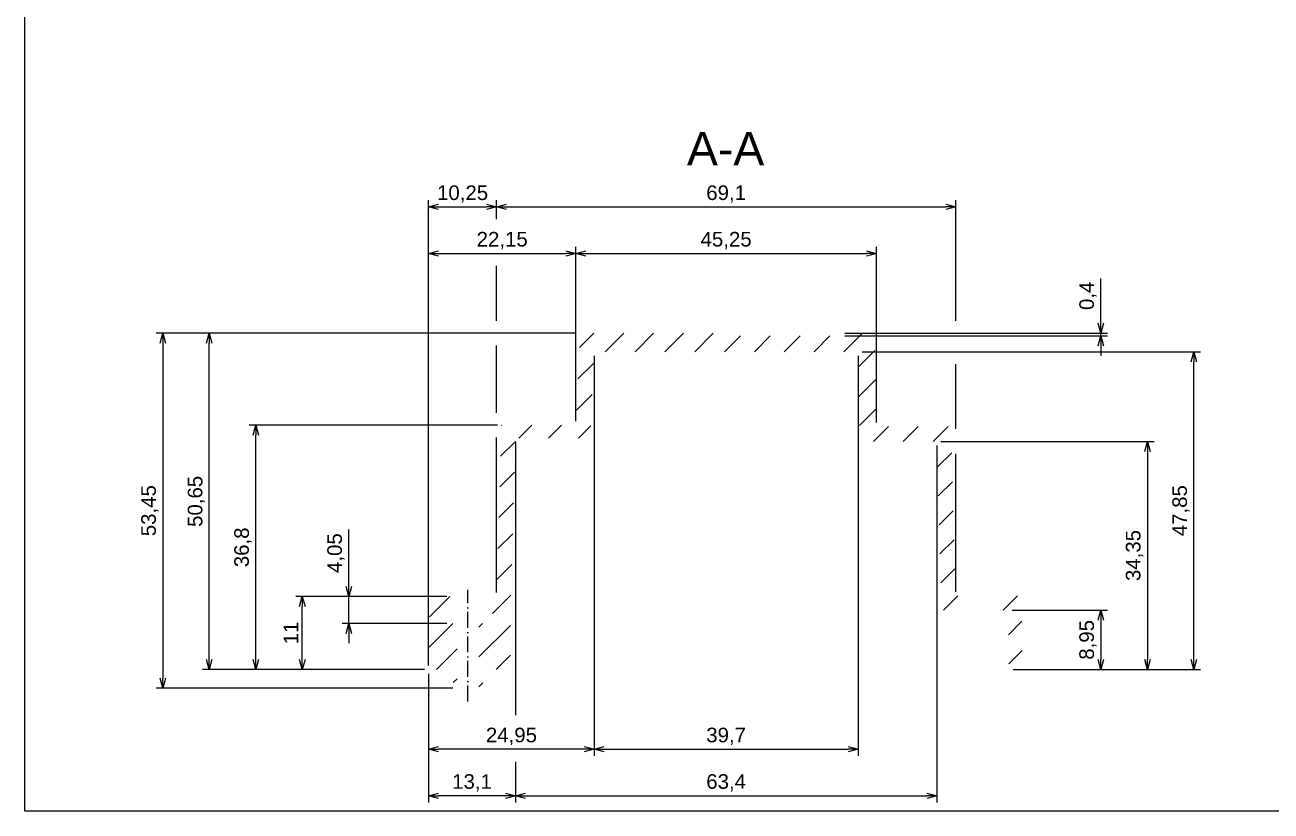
# Paper-space layout 'Cover' of a CAD drawing. Header units: millimetres. Extents: x 0 to 414, y 0 to 290.
# Drawn here: x 0.3 to 187.8, y 0.5 to 118.9 of the extents above; entities that cross this region are included whole.
import ezdxf

# ---------------------------------------------------------------- set-up
doc = ezdxf.new("R2010")
doc.units = ezdxf.units.MM
doc.linetypes.add('ACAD_ISO10W100', pattern=[18, 12, -3, 0, -3])
for name, color, linetype, lineweight in [('MD_Annotation', 7, 'Continuous', 25), ('MD_Axes', 7, 'ACAD_ISO10W100', 25), ('MD_Hatching', 7, 'Continuous', 25)]:
    doc.layers.add(name, color=color, linetype=linetype, lineweight=lineweight)
doc.layers.add('Tabelka', color=7, linetype='Continuous')
doc.styles.get("Standard").update_dxf_attribs({"font": 'arial.ttf'})
doc.dimstyles.new('ISO-25', dxfattribs={"dimtxt": 2.2, "dimasz": 1.5, "dimexe": 1, "dimexo": 0.625, "dimtad": 1, "dimrnd": 0.05, "dimtxsty": 'Standard', "dimblk": 'OPEN30', "dimcen": 2.5, "dimadec": 0, "dimazin": 0, "dimtfac": 1, "dimtmove": 0, "dimatfit": 3, "dimfxl": 1, "dimlwe": 18, "dimarcsym": 0})

# ---------------------------------------------------------------- blocks, each defined once
blk = doc.blocks.new('_Open30')
at = {"color": 0, "linetype": 'ByBlock', "lineweight": -2}
for p, q in [((-1, 0.27), (0, 0)), ((0, 0), (-1, -0.27)), ((0, 0), (-1, 0))]:
    blk.add_line(p, q, dxfattribs=at)
blk = doc.blocks.new('*D166')
at = {"layer": 'Defpoints', "color": 0, "transparency": 16777216}
for p in [(49.02, 32.79), (64.39, 32.79), (64.39, 28.74)]:
    blk.add_point(p, dxfattribs=at)
at = {"layer": 'MD_Annotation', "color": 0, "lineweight": -2, "transparency": 16777216}
for p, q in [((49.02, 34.29), (49.02, 42.86)), ((49.02, 28.74), (49.02, 32.79)), ((49.02, 27.24), (49.02, 25.74))]:
    blk.add_line(p, q, dxfattribs=at)
at = {"layer": 'MD_Annotation', "color": 0, "lineweight": 18, "transparency": 16777216}
for p, q in [((63.77, 32.79), (48.02, 32.79)), ((63.77, 28.74), (48.02, 28.74))]:
    blk.add_line(p, q, dxfattribs=at)
at = {"layer": 'MD_Annotation', "color": 0, "lineweight": -2, "transparency": 16777216, "xscale": 1.5, "yscale": 1.5, "zscale": 1.5}
for p, rotation in [((49.02, 32.79), 270), ((49.02, 28.74), 90)]:
    blk.add_blockref('_Open30', p, dxfattribs=dict(at, rotation=rotation))
at = {"layer": 'MD_Annotation', "color": 0, "transparency": 16777216, "insert": (47.08, 39.32), "char_height": 2.2, "attachment_point": 5, "rotation": 90}
blk.add_mtext('4,05', dxfattribs=at)
blk = doc.blocks.new('*D167')
at = {"layer": 'Defpoints', "color": 0, "transparency": 16777216}
for p in [(42.02, 32.79), (61.24, 32.79), (61.02, 21.79)]:
    blk.add_point(p, dxfattribs=at)
at = {"layer": 'MD_Annotation', "color": 0, "lineweight": 18, "transparency": 16777216}
for p, q in [((60.61, 32.79), (41.02, 32.79)), ((60.4, 21.79), (41.02, 21.79))]:
    blk.add_line(p, q, dxfattribs=at)
at = {"layer": 'MD_Annotation', "color": 0, "lineweight": -2, "transparency": 16777216}
blk.add_line((42.02, 23.29), (42.02, 31.29), dxfattribs=at)
at = {"layer": 'MD_Annotation', "color": 0, "lineweight": -2, "transparency": 16777216, "xscale": 1.5, "yscale": 1.5, "zscale": 1.5}
for p, rotation in [((42.02, 32.79), 90), ((42.02, 21.79), 270)]:
    blk.add_blockref('_Open30', p, dxfattribs=dict(at, rotation=rotation))
at = {"layer": 'MD_Annotation', "color": 0, "transparency": 16777216, "insert": (40.3, 27.29), "char_height": 2.2, "attachment_point": 5, "rotation": 90}
blk.add_mtext('11', dxfattribs=at)
blk = doc.blocks.new('*D168')
at = {"layer": 'Defpoints', "color": 0, "transparency": 16777216}
for p in [(35.02, 58.59), (72.01, 58.59), (61.02, 21.79)]:
    blk.add_point(p, dxfattribs=at)
at = {"layer": 'MD_Annotation', "color": 0, "lineweight": 18, "transparency": 16777216}
for p, q in [((71.38, 58.59), (34.02, 58.59)), ((60.4, 21.79), (34.02, 21.79))]:
    blk.add_line(p, q, dxfattribs=at)
at = {"layer": 'MD_Annotation', "color": 0, "lineweight": -2, "transparency": 16777216}
blk.add_line((35.02, 23.29), (35.02, 57.09), dxfattribs=at)
at = {"layer": 'MD_Annotation', "color": 0, "lineweight": -2, "transparency": 16777216, "xscale": 1.5, "yscale": 1.5, "zscale": 1.5}
for p, rotation in [((35.02, 58.59), 90), ((35.02, 21.79), 270)]:
    blk.add_blockref('_Open30', p, dxfattribs=dict(at, rotation=rotation))
at = {"layer": 'MD_Annotation', "color": 0, "transparency": 16777216, "insert": (33.08, 40.19), "char_height": 2.2, "attachment_point": 5, "rotation": 90}
blk.add_mtext('36,8', dxfattribs=at)
blk = doc.blocks.new('*D169')
at = {"layer": 'Defpoints', "color": 0, "transparency": 16777216}
for p in [(28.02, 72.44), (83.83, 72.44), (61.02, 21.79)]:
    blk.add_point(p, dxfattribs=at)
at = {"layer": 'MD_Annotation', "color": 0, "lineweight": 18, "transparency": 16777216}
for p, q in [((83.2, 72.44), (27.02, 72.44)), ((60.4, 21.79), (27.02, 21.79))]:
    blk.add_line(p, q, dxfattribs=at)
at = {"layer": 'MD_Annotation', "color": 0, "lineweight": -2, "transparency": 16777216}
blk.add_line((28.02, 23.29), (28.02, 70.94), dxfattribs=at)
at = {"layer": 'MD_Annotation', "color": 0, "lineweight": -2, "transparency": 16777216, "xscale": 1.5, "yscale": 1.5, "zscale": 1.5}
for p, rotation in [((28.02, 72.44), 90), ((28.02, 21.79), 270)]:
    blk.add_blockref('_Open30', p, dxfattribs=dict(at, rotation=rotation))
at = {"layer": 'MD_Annotation', "color": 0, "transparency": 16777216, "insert": (26.08, 47.11), "char_height": 2.2, "attachment_point": 5, "rotation": 90}
blk.add_mtext('50,65', dxfattribs=at)
blk = doc.blocks.new('*D170')
at = {"layer": 'Defpoints', "color": 0, "transparency": 16777216}
for p in [(83.83, 72.44), (21.02, 18.99), (65.3, 18.99)]:
    blk.add_point(p, dxfattribs=at)
at = {"layer": 'MD_Annotation', "color": 0, "lineweight": 18, "transparency": 16777216}
for p, q in [((83.2, 72.44), (20.02, 72.44)), ((64.68, 18.99), (20.02, 18.99))]:
    blk.add_line(p, q, dxfattribs=at)
at = {"layer": 'MD_Annotation', "color": 0, "lineweight": -2, "transparency": 16777216}
blk.add_line((21.02, 70.94), (21.02, 20.49), dxfattribs=at)
at = {"layer": 'MD_Annotation', "color": 0, "lineweight": -2, "transparency": 16777216, "xscale": 1.5, "yscale": 1.5, "zscale": 1.5}
for p, rotation in [((21.02, 72.44), 90), ((21.02, 18.99), 270)]:
    blk.add_blockref('_Open30', p, dxfattribs=dict(at, rotation=rotation))
at = {"layer": 'MD_Annotation', "color": 0, "transparency": 16777216, "insert": (19.08, 45.71), "char_height": 2.2, "attachment_point": 5, "rotation": 90}
blk.add_mtext('53,45', dxfattribs=at)
blk = doc.blocks.new('*D171')
at = {"layer": 'Defpoints', "color": 0, "transparency": 16777216}
for p in [(128.43, 84.44), (83.18, 58.59), (128.43, 58.39)]:
    blk.add_point(p, dxfattribs=at)
at = {"layer": 'MD_Annotation', "color": 0, "lineweight": 18, "transparency": 16777216}
for p, q in [((83.18, 59.21), (83.18, 85.44)), ((128.43, 59.01), (128.43, 85.44))]:
    blk.add_line(p, q, dxfattribs=at)
at = {"layer": 'MD_Annotation', "color": 0, "lineweight": -2, "transparency": 16777216}
blk.add_line((84.68, 84.44), (126.93, 84.44), dxfattribs=at)
at = {"layer": 'MD_Annotation', "color": 0, "lineweight": -2, "transparency": 16777216, "xscale": 1.5, "yscale": 1.5, "zscale": 1.5, "rotation": 180}
blk.add_blockref('_Open30', (83.18, 84.44), dxfattribs=at)
at = {"layer": 'MD_Annotation', "color": 0, "lineweight": -2, "transparency": 16777216, "xscale": 1.5, "yscale": 1.5, "zscale": 1.5}
blk.add_blockref('_Open30', (128.43, 84.44), dxfattribs=at)
at = {"layer": 'MD_Annotation', "color": 0, "transparency": 16777216, "insert": (105.8, 86.38), "char_height": 2.2, "attachment_point": 5}
blk.add_mtext('45,25', dxfattribs=at)
blk = doc.blocks.new('*D172')
at = {"layer": 'Defpoints', "color": 0, "transparency": 16777216}
for p in [(140.35, 91.44), (71.25, 32.79), (140.35, 32.89)]:
    blk.add_point(p, dxfattribs=at)
at = {"layer": 'MD_Annotation', "color": 0, "lineweight": 18, "transparency": 16777216}
for p, q in [((71.25, 89.58), (71.25, 92.44)), ((140.35, 74.31), (140.35, 92.44)), ((71.25, 74.31), (71.25, 82.56)), ((71.25, 60.46), (71.25, 70.56)), ((140.35, 58.01), (140.35, 67.76)), ((71.25, 33.41), (71.25, 56.71)), ((140.35, 33.51), (140.35, 54.26))]:
    blk.add_line(p, q, dxfattribs=at)
at = {"layer": 'MD_Annotation', "color": 0, "lineweight": -2, "transparency": 16777216}
blk.add_line((72.75, 91.44), (138.85, 91.44), dxfattribs=at)
at = {"layer": 'MD_Annotation', "color": 0, "lineweight": -2, "transparency": 16777216, "xscale": 1.5, "yscale": 1.5, "zscale": 1.5, "rotation": 180}
blk.add_blockref('_Open30', (71.25, 91.44), dxfattribs=at)
at = {"layer": 'MD_Annotation', "color": 0, "lineweight": -2, "transparency": 16777216, "xscale": 1.5, "yscale": 1.5, "zscale": 1.5}
blk.add_blockref('_Open30', (140.35, 91.44), dxfattribs=at)
at = {"layer": 'MD_Annotation', "color": 0, "transparency": 16777216, "insert": (105.8, 93.38), "char_height": 2.2, "attachment_point": 5}
blk.add_mtext('69,1', dxfattribs=at)
blk = doc.blocks.new('*D173')
at = {"layer": 'Defpoints', "color": 0, "transparency": 16777216}
for p in [(85.95, 69.64), (125.65, 69.64), (125.65, 9.79)]:
    blk.add_point(p, dxfattribs=at)
at = {"layer": 'MD_Annotation', "color": 0, "lineweight": 18, "transparency": 16777216}
for p, q in [((85.95, 69.01), (85.95, 8.79)), ((125.65, 69.01), (125.65, 8.79))]:
    blk.add_line(p, q, dxfattribs=at)
at = {"layer": 'MD_Annotation', "color": 0, "lineweight": -2, "transparency": 16777216}
blk.add_line((87.45, 9.79), (124.15, 9.79), dxfattribs=at)
at = {"layer": 'MD_Annotation', "color": 0, "lineweight": -2, "transparency": 16777216, "xscale": 1.5, "yscale": 1.5, "zscale": 1.5, "rotation": 180}
blk.add_blockref('_Open30', (85.95, 9.79), dxfattribs=at)
at = {"layer": 'MD_Annotation', "color": 0, "lineweight": -2, "transparency": 16777216, "xscale": 1.5, "yscale": 1.5, "zscale": 1.5}
blk.add_blockref('_Open30', (125.65, 9.79), dxfattribs=at)
at = {"layer": 'MD_Annotation', "color": 0, "transparency": 16777216, "insert": (105.8, 11.73), "char_height": 2.2, "attachment_point": 5}
blk.add_mtext('39,7', dxfattribs=at)
blk = doc.blocks.new('*D174')
at = {"layer": 'Defpoints', "color": 0, "transparency": 16777216}
for p in [(74.1, 56.64), (137.5, 56.14), (137.5, 2.79)]:
    blk.add_point(p, dxfattribs=at)
at = {"layer": 'MD_Annotation', "color": 0, "lineweight": 18, "transparency": 16777216}
for p, q in [((74.1, 56.01), (74.1, 14.93)), ((137.5, 55.51), (137.5, 1.79)), ((74.1, 7.91), (74.1, 1.79))]:
    blk.add_line(p, q, dxfattribs=at)
at = {"layer": 'MD_Annotation', "color": 0, "lineweight": -2, "transparency": 16777216}
blk.add_line((75.6, 2.79), (136, 2.79), dxfattribs=at)
at = {"layer": 'MD_Annotation', "color": 0, "lineweight": -2, "transparency": 16777216, "xscale": 1.5, "yscale": 1.5, "zscale": 1.5, "rotation": 180}
blk.add_blockref('_Open30', (74.1, 2.79), dxfattribs=at)
at = {"layer": 'MD_Annotation', "color": 0, "lineweight": -2, "transparency": 16777216, "xscale": 1.5, "yscale": 1.5, "zscale": 1.5}
blk.add_blockref('_Open30', (137.5, 2.79), dxfattribs=at)
at = {"layer": 'MD_Annotation', "color": 0, "transparency": 16777216, "insert": (105.8, 4.73), "char_height": 2.2, "attachment_point": 5}
blk.add_mtext('63,4', dxfattribs=at)
blk = doc.blocks.new('*D175')
at = {"layer": 'Defpoints', "color": 0, "transparency": 16777216}
for p in [(148.2, 30.74), (148.37, 21.79), (162.21, 21.79)]:
    blk.add_point(p, dxfattribs=at)
at = {"layer": 'MD_Annotation', "color": 0, "lineweight": 18, "transparency": 16777216}
for p, q in [((148.83, 30.74), (163.21, 30.74)), ((149, 21.79), (163.21, 21.79))]:
    blk.add_line(p, q, dxfattribs=at)
at = {"layer": 'MD_Annotation', "color": 0, "lineweight": -2, "transparency": 16777216}
blk.add_line((162.21, 29.24), (162.21, 23.29), dxfattribs=at)
at = {"layer": 'MD_Annotation', "color": 0, "lineweight": -2, "transparency": 16777216, "xscale": 1.5, "yscale": 1.5, "zscale": 1.5}
for p, rotation in [((162.21, 30.74), 90), ((162.21, 21.79), 270)]:
    blk.add_blockref('_Open30', p, dxfattribs=dict(at, rotation=rotation))
at = {"layer": 'MD_Annotation', "color": 0, "transparency": 16777216, "insert": (160.26, 26.26), "char_height": 2.2, "attachment_point": 5, "rotation": 90}
blk.add_mtext('8,95', dxfattribs=at)
blk = doc.blocks.new('*D176')
at = {"layer": 'Defpoints', "color": 0, "transparency": 16777216}
for p in [(137.5, 56.14), (150.42, 21.79), (169.21, 21.79)]:
    blk.add_point(p, dxfattribs=at)
at = {"layer": 'MD_Annotation', "color": 0, "lineweight": 18, "transparency": 16777216}
for p, q in [((138.13, 56.14), (170.21, 56.14)), ((151.05, 21.79), (170.21, 21.79))]:
    blk.add_line(p, q, dxfattribs=at)
at = {"layer": 'MD_Annotation', "color": 0, "lineweight": -2, "transparency": 16777216}
blk.add_line((169.21, 54.64), (169.21, 23.29), dxfattribs=at)
at = {"layer": 'MD_Annotation', "color": 0, "lineweight": -2, "transparency": 16777216, "xscale": 1.5, "yscale": 1.5, "zscale": 1.5}
for p, rotation in [((169.21, 56.14), 90), ((169.21, 21.79), 270)]:
    blk.add_blockref('_Open30', p, dxfattribs=dict(at, rotation=rotation))
at = {"layer": 'MD_Annotation', "color": 0, "transparency": 16777216, "insert": (167.26, 38.96), "char_height": 2.2, "attachment_point": 5, "rotation": 90}
blk.add_mtext('34,35', dxfattribs=at)
blk = doc.blocks.new('*D177')
at = {"layer": 'Defpoints', "color": 0, "transparency": 16777216}
for p in [(125.65, 69.64), (176.21, 69.64), (148.37, 21.79)]:
    blk.add_point(p, dxfattribs=at)
at = {"layer": 'MD_Annotation', "color": 0, "lineweight": 18, "transparency": 16777216}
for p, q in [((126.28, 69.64), (177.21, 69.64)), ((149, 21.79), (177.21, 21.79))]:
    blk.add_line(p, q, dxfattribs=at)
at = {"layer": 'MD_Annotation', "color": 0, "lineweight": -2, "transparency": 16777216}
blk.add_line((176.21, 23.29), (176.21, 68.14), dxfattribs=at)
at = {"layer": 'MD_Annotation', "color": 0, "lineweight": -2, "transparency": 16777216, "xscale": 1.5, "yscale": 1.5, "zscale": 1.5}
for p, rotation in [((176.21, 69.64), 90), ((176.21, 21.79), 270)]:
    blk.add_blockref('_Open30', p, dxfattribs=dict(at, rotation=rotation))
at = {"layer": 'MD_Annotation', "color": 0, "transparency": 16777216, "insert": (174.26, 45.71), "char_height": 2.2, "attachment_point": 5, "rotation": 90}
blk.add_mtext('47,85', dxfattribs=at)
blk = doc.blocks.new('*D178')
at = {"layer": 'Defpoints', "color": 0, "transparency": 16777216}
for p in [(123.05, 72.44), (123.05, 72.04), (162.21, 72.44)]:
    blk.add_point(p, dxfattribs=at)
at = {"layer": 'MD_Annotation', "color": 0, "lineweight": -2, "transparency": 16777216}
for p, q in [((162.21, 73.94), (162.21, 80.68)), ((162.21, 72.04), (162.21, 72.44)), ((162.21, 70.54), (162.21, 69.04))]:
    blk.add_line(p, q, dxfattribs=at)
at = {"layer": 'MD_Annotation', "color": 0, "lineweight": 18, "transparency": 16777216}
for p, q in [((123.68, 72.44), (163.21, 72.44)), ((123.68, 72.04), (163.21, 72.04))]:
    blk.add_line(p, q, dxfattribs=at)
at = {"layer": 'MD_Annotation', "color": 0, "lineweight": -2, "transparency": 16777216, "xscale": 1.5, "yscale": 1.5, "zscale": 1.5}
for p, rotation in [((162.21, 72.44), 270), ((162.21, 72.04), 90)]:
    blk.add_blockref('_Open30', p, dxfattribs=dict(at, rotation=rotation))
at = {"layer": 'MD_Annotation', "color": 0, "transparency": 16777216, "insert": (160.26, 78.06), "char_height": 2.2, "attachment_point": 5, "rotation": 90}
blk.add_mtext('0,4', dxfattribs=at)
blk = doc.blocks.new('*D204')
at = {"layer": 'Defpoints', "color": 0, "transparency": 16777216}
for p in [(74.1, 56.64), (61.02, 21.79), (61.02, 2.79)]:
    blk.add_point(p, dxfattribs=at)
at = {"layer": 'MD_Annotation', "color": 0, "lineweight": 18, "transparency": 16777216}
for p, q in [((74.1, 56.01), (74.1, 14.93)), ((61.02, 21.16), (61.02, 20.86)), ((61.02, 17.11), (61.02, 1.79)), ((74.1, 7.91), (74.1, 1.79))]:
    blk.add_line(p, q, dxfattribs=at)
at = {"layer": 'MD_Annotation', "color": 0, "lineweight": -2, "transparency": 16777216}
blk.add_line((72.6, 2.79), (62.52, 2.79), dxfattribs=at)
at = {"layer": 'MD_Annotation', "color": 0, "lineweight": -2, "transparency": 16777216, "xscale": 1.5, "yscale": 1.5, "zscale": 1.5, "rotation": 180}
blk.add_blockref('_Open30', (61.02, 2.79), dxfattribs=at)
at = {"layer": 'MD_Annotation', "color": 0, "lineweight": -2, "transparency": 16777216, "xscale": 1.5, "yscale": 1.5, "zscale": 1.5}
blk.add_blockref('_Open30', (74.1, 2.79), dxfattribs=at)
at = {"layer": 'MD_Annotation', "color": 0, "transparency": 16777216, "insert": (67.56, 4.73), "char_height": 2.2, "attachment_point": 5}
blk.add_mtext('13,1', dxfattribs=at)
blk = doc.blocks.new('*D205')
at = {"layer": 'Defpoints', "color": 0, "transparency": 16777216}
for p in [(85.95, 69.64), (61.02, 21.79), (61.02, 9.79)]:
    blk.add_point(p, dxfattribs=at)
at = {"layer": 'MD_Annotation', "color": 0, "lineweight": 18, "transparency": 16777216}
for p, q in [((85.95, 69.01), (85.95, 8.79)), ((61.02, 21.16), (61.02, 8.79))]:
    blk.add_line(p, q, dxfattribs=at)
at = {"layer": 'MD_Annotation', "color": 0, "lineweight": -2, "transparency": 16777216}
blk.add_line((84.45, 9.79), (62.52, 9.79), dxfattribs=at)
at = {"layer": 'MD_Annotation', "color": 0, "lineweight": -2, "transparency": 16777216, "xscale": 1.5, "yscale": 1.5, "zscale": 1.5, "rotation": 180}
blk.add_blockref('_Open30', (61.02, 9.79), dxfattribs=at)
at = {"layer": 'MD_Annotation', "color": 0, "lineweight": -2, "transparency": 16777216, "xscale": 1.5, "yscale": 1.5, "zscale": 1.5}
blk.add_blockref('_Open30', (85.95, 9.79), dxfattribs=at)
at = {"layer": 'MD_Annotation', "color": 0, "transparency": 16777216, "insert": (73.49, 11.73), "char_height": 2.2, "attachment_point": 5}
blk.add_mtext('24,95', dxfattribs=at)
blk = doc.blocks.new('*D206')
at = {"layer": 'Defpoints', "color": 0, "transparency": 16777216}
for p in [(71.25, 91.44), (71.25, 32.79), (61.02, 21.79)]:
    blk.add_point(p, dxfattribs=at)
at = {"layer": 'MD_Annotation', "color": 0, "lineweight": 18, "transparency": 16777216}
for p, q in [((61.02, 74.31), (61.02, 92.44)), ((71.25, 89.58), (71.25, 92.44)), ((71.25, 74.31), (71.25, 82.56)), ((61.02, 60.46), (61.02, 70.56)), ((71.25, 60.46), (71.25, 70.56)), ((61.02, 34.66), (61.02, 56.71)), ((71.25, 33.41), (71.25, 56.71)), ((61.02, 30.61), (61.02, 30.91)), ((61.02, 22.41), (61.02, 26.86))]:
    blk.add_line(p, q, dxfattribs=at)
at = {"layer": 'MD_Annotation', "color": 0, "lineweight": -2, "transparency": 16777216}
blk.add_line((62.52, 91.44), (69.75, 91.44), dxfattribs=at)
at = {"layer": 'MD_Annotation', "color": 0, "lineweight": -2, "transparency": 16777216, "xscale": 1.5, "yscale": 1.5, "zscale": 1.5, "rotation": 180}
blk.add_blockref('_Open30', (61.02, 91.44), dxfattribs=at)
at = {"layer": 'MD_Annotation', "color": 0, "lineweight": -2, "transparency": 16777216, "xscale": 1.5, "yscale": 1.5, "zscale": 1.5}
blk.add_blockref('_Open30', (71.25, 91.44), dxfattribs=at)
at = {"layer": 'MD_Annotation', "color": 0, "transparency": 16777216, "insert": (66.14, 93.38), "char_height": 2.2, "attachment_point": 5}
blk.add_mtext('10,25', dxfattribs=at)
blk = doc.blocks.new('*D207')
at = {"layer": 'Defpoints', "color": 0, "transparency": 16777216}
for p in [(83.18, 84.44), (83.18, 58.59), (61.02, 21.79)]:
    blk.add_point(p, dxfattribs=at)
at = {"layer": 'MD_Annotation', "color": 0, "lineweight": 18, "transparency": 16777216}
for p, q in [((61.02, 22.41), (61.02, 85.44)), ((83.18, 59.21), (83.18, 85.44))]:
    blk.add_line(p, q, dxfattribs=at)
at = {"layer": 'MD_Annotation', "color": 0, "lineweight": -2, "transparency": 16777216}
blk.add_line((62.52, 84.44), (81.68, 84.44), dxfattribs=at)
at = {"layer": 'MD_Annotation', "color": 0, "lineweight": -2, "transparency": 16777216, "xscale": 1.5, "yscale": 1.5, "zscale": 1.5, "rotation": 180}
blk.add_blockref('_Open30', (61.02, 84.44), dxfattribs=at)
at = {"layer": 'MD_Annotation', "color": 0, "lineweight": -2, "transparency": 16777216, "xscale": 1.5, "yscale": 1.5, "zscale": 1.5}
blk.add_blockref('_Open30', (83.18, 84.44), dxfattribs=at)
at = {"layer": 'MD_Annotation', "color": 0, "transparency": 16777216, "insert": (72.1, 86.38), "char_height": 2.2, "attachment_point": 5}
blk.add_mtext('22,15', dxfattribs=at)

psp = doc.layouts.new('Cover')

# ---------------------------------------------------------------- hatches: boundary and pattern name
at = {"layer": 'MD_Hatching'}
h = psp.add_hatch(dxfattribs=at)
h.set_pattern_fill('ANSI31', color=256, style=0)
edge = h.paths.add_edge_path(flags=0)
edge.add_ellipse((65.725, 19.891), major_axis=(-1, 0), ratio=1, start_angle=0, end_angle=64.8494)
edge.add_line((65.3, 18.986), (65.3, 28.736))
edge.add_line((65.3, 28.736), (64.391, 28.736))
edge.add_line((64.391, 28.736), (64.391, 32.786))
edge.add_line((64.391, 32.786), (61.24, 32.786))
edge.add_line((61.24, 32.786), (61.025, 21.786))
edge.add_line((61.025, 21.786), (64.725, 21.786))
edge.add_line((64.725, 21.786), (64.725, 19.891))
h.paths.add_polyline_path([(105.8, 72.036), (105.8, 69.636), (125.65, 69.636), (125.919, 56.136), (137.5, 56.136), (138.209, 30.736), (141.775, 30.736), (141.775, 32.886), (140.35, 32.886), (139.638, 58.386), (128.425, 58.386), (128.145, 72.436), (123.05, 72.436), (123.05, 72.036)], flags=0)
edge = h.paths.add_edge_path(flags=0)
edge.add_line((105.8, 72.036), (105.8, 72.436))
edge.add_line((105.8, 72.436), (83.83, 72.436))
edge.add_line((83.83, 72.436), (83.175, 58.586))
edge.add_line((83.175, 58.586), (72.006, 58.586))
edge.add_line((72.006, 58.586), (71.25, 32.786))
edge.add_line((71.25, 32.786), (70.657, 32.786))
edge.add_line((70.657, 32.786), (70.657, 28.736))
edge.add_line((70.657, 28.736), (68.6, 28.736))
edge.add_line((68.6, 28.736), (68.6, 18.986))
edge.add_ellipse((68.175, 19.891), major_axis=(0.425, -0.905), ratio=1, start_angle=0, end_angle=64.8494)
edge.add_line((69.175, 19.891), (69.175, 21.786))
edge.add_line((69.175, 21.786), (72.986, 21.786))
edge.add_line((72.986, 21.786), (72.986, 23.486))
edge.add_line((72.986, 23.486), (73.341, 23.486))
edge.add_line((73.341, 23.486), (73.341, 30.736))
edge.add_line((73.341, 30.736), (74.1, 56.636))
edge.add_line((74.1, 56.636), (85.335, 56.636))
edge.add_line((85.335, 56.636), (85.95, 69.636))
edge.add_line((85.95, 69.636), (105.8, 69.636))
edge.add_line((105.8, 69.636), (105.8, 72.036))
h.paths.add_polyline_path([(148.375, 21.786), (150.425, 21.786), (150.208, 32.886), (146.775, 32.886), (146.775, 30.736), (148.2, 30.736)], flags=0)

# ---------------------------------------------------------------- linework, layer by layer
at = {"layer": 'MD_Axes', "ltscale": 0.2}
psp.add_line((66.95, 16.986), (66.95, 33.786), dxfattribs=at)
at = {"layer": 'Tabelka'}
psp.add_lwpolyline([(0.272, 290.149), (413.528, 290.149), (413.528, 0.477), (0.272, 0.477)], close=True, dxfattribs=at)

# ---------------------------------------------------------------- texts
at = {"layer": 'MD_Annotation', "color": 7, "insert": (105.725, 97.723), "char_height": 5, "width": 35.74352, "attachment_point": 8}
psp.add_mtext('A-A', dxfattribs=at)

# ---------------------------------------------------------------- dimensions: what is measured, and where the dimension line sits
at = {"layer": 'MD_Annotation'}
for base, p1, p2, angle, picture, middle in [((71.25001, 91.43588), (61.025, 21.78588), (71.25001, 32.78588), 180, '*D206', (66.1375, 93.38298)), ((140.35, 91.436), (71.25, 32.786), (140.35, 32.886), 180, '*D172', (105.8, 93.383)), ((83.175, 84.436), (61.025, 21.786), (83.175, 58.586), 180, '*D207', (72.1, 86.383)), ((128.425, 84.436), (83.175, 58.586), (128.425, 58.386), 180, '*D171', (105.8, 86.383)), ((162.208, 72.436), (123.05, 72.036), (123.05, 72.436), 90, '*D178', (160.261, 78.059)), ((21.025, 18.986), (83.83, 72.436), (65.3, 18.986), 270, '*D170', (19.078, 45.711)), ((28.025, 72.436), (61.025, 21.786), (83.83, 72.436), 270, '*D169', (26.078, 47.111)), ((176.208, 69.636), (148.375, 21.786), (125.65, 69.636), 90, '*D177', (174.261, 45.711)), ((35.025, 58.586), (61.025, 21.786), (72.006, 58.586), 270, '*D168', (33.078, 40.186)), ((169.208, 21.786), (137.5, 56.136), (150.425, 21.786), 90, '*D176', (167.261, 38.961)), ((49.025, 32.786), (64.391, 28.736), (64.391, 32.786), 270, '*D166', (47.078, 39.321)), ((42.025, 32.786), (61.025, 21.786), (61.24, 32.786), 270, '*D167', (40.295, 27.286)), ((162.208, 21.786), (148.2, 30.736), (148.375, 21.786), 90, '*D175', (160.261, 26.261))]:
    dim = psp.add_linear_dim(base=base, p1=p1, p2=p2, angle=angle, dimstyle='ISO-25', override={"dimlfac": -1}, dxfattribs=at)
    dim.commit()
    dim.dimension.update_dxf_attribs({"geometry": picture, "text_midpoint": middle})
for base, p1, p2, picture, middle in [((61.025, 9.78588), (85.95001, 69.63588), (61.025, 21.78588), '*D205', (73.4875, 11.73298)), ((125.65, 9.786), (85.95, 69.636), (125.65, 69.636), '*D173', (105.8, 11.733)), ((61.025, 2.78588), (74.10001, 56.63588), (61.025, 21.78588), '*D204', (67.5625, 4.73298)), ((137.5, 2.786), (74.1, 56.636), (137.5, 56.136), '*D174', (105.8, 4.733))]:
    dim = psp.add_linear_dim(base=base, p1=p1, p2=p2, dimstyle='ISO-25', override={"dimlfac": -1}, dxfattribs=at)
    dim.commit()
    dim.dimension.update_dxf_attribs({"geometry": picture, "text_midpoint": middle})

doc.saveas('drawing.dxf')
